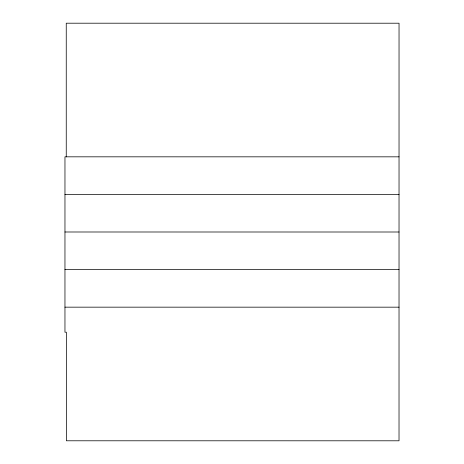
<?xml version="1.0" encoding="UTF-8"?>
<svg xmlns="http://www.w3.org/2000/svg" width="464" height="464" viewBox="0 0 464 464"><rect width="100%" height="100%" fill="white"/><g stroke="black" fill="none" stroke-linecap="round" stroke-linejoin="round"><path stroke-width="0.7" d="M66.248 156.826L66.253 23.2L399.04 23.212L399.023 440.8L66.375 440.788L66.381 332.212L64.96 332.212L64.966 156.826L399.034 156.838M64.966 194.41L399.034 194.422M64.966 231.994L399.034 232.006M64.96 269.578L399.034 269.59M64.96 307.162L399.028 307.174"/></g></svg>
